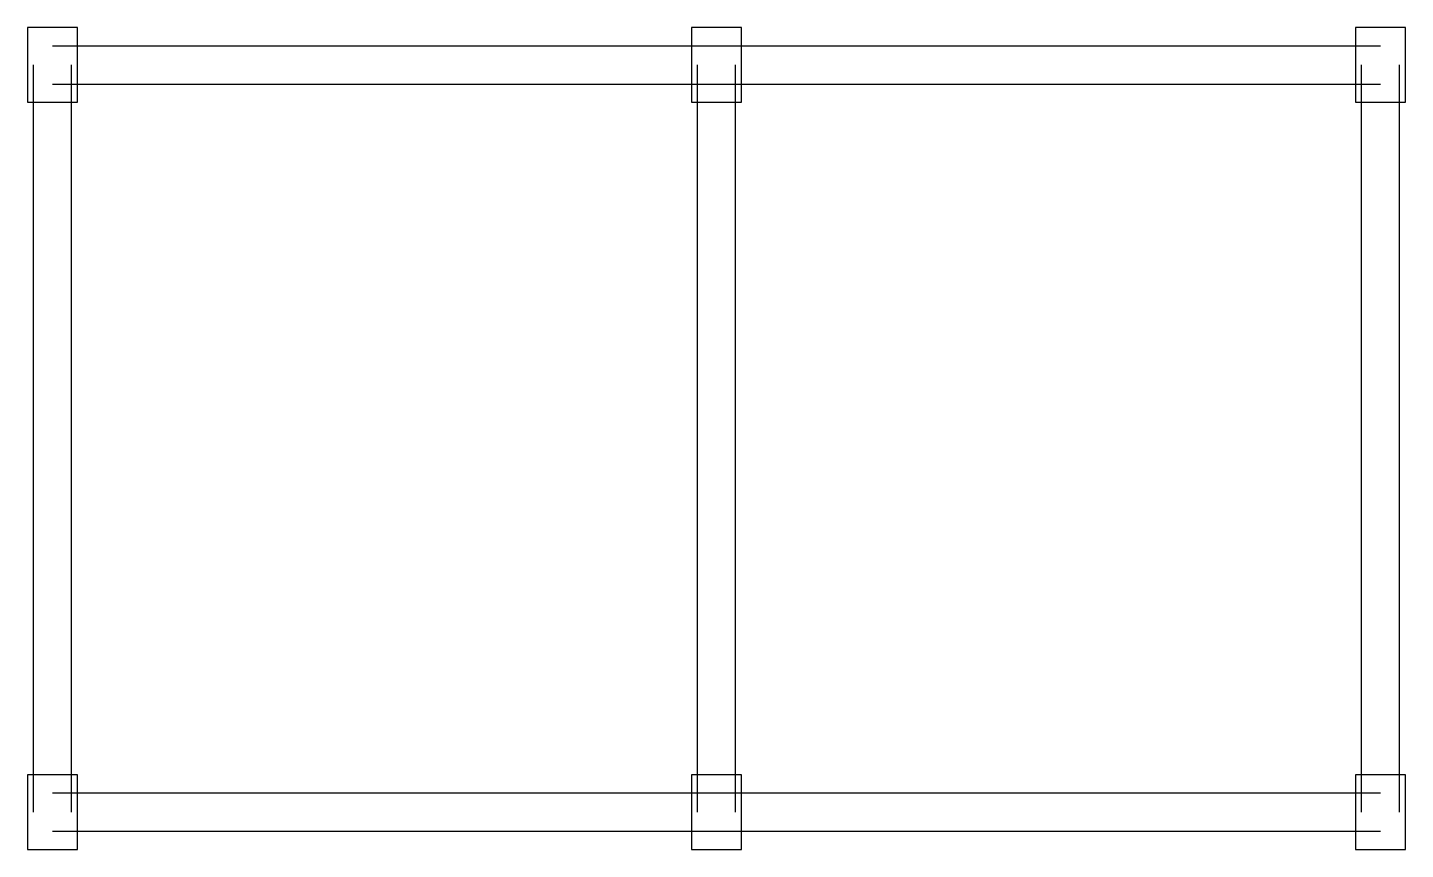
# Model space of a CAD drawing. Header units: metres. Extents: x -150 to 8150, y -225 to 4725.
import ezdxf

# ---------------------------------------------------------------- set-up
doc = ezdxf.new("R2010")
doc.units = ezdxf.units.M
doc.layers.add('COLUMN', color=1, linetype='Continuous')
doc.layers.add('WALL', color=2, linetype='Continuous')

msp = doc.modelspace()

# ---------------------------------------------------------------- linework, layer by layer
at = {"layer": 'COLUMN'}
for points in [[(-150, 4275), (150, 4275), (150, 4725), (-150, 4725), (-150, 4275)], [(3850, 4275), (4150, 4275), (4150, 4725), (3850, 4725), (3850, 4275)], [(7850, 4275), (8150, 4275), (8150, 4725), (7850, 4725), (7850, 4275)], [(-150, -225), (150, -225), (150, 225), (-150, 225), (-150, -225)], [(3850, -225), (4150, -225), (4150, 225), (3850, 225), (3850, -225)], [(7850, -225), (8150, -225), (8150, 225), (7850, 225), (7850, -225)]]:
    msp.add_lwpolyline(points, dxfattribs=at)
at = {"layer": 'WALL'}
for p, q in [((0, 4615), (4000, 4615)), ((4000, 4615), (8000, 4615)), ((-115, 0), (-115, 4500)), ((115, 0), (115, 4500)), ((3885, 0), (3885, 4500)), ((4115, 0), (4115, 4500)), ((7885, 0), (7885, 4500)), ((8115, 0), (8115, 4500)), ((0, 4385), (4000, 4385)), ((4000, 4385), (8000, 4385)), ((0, 115), (4000, 115)), ((4000, 115), (8000, 115)), ((0, -115), (4000, -115)), ((4000, -115), (8000, -115))]:
    msp.add_line(p, q, dxfattribs=at)

doc.saveas('drawing.dxf')
